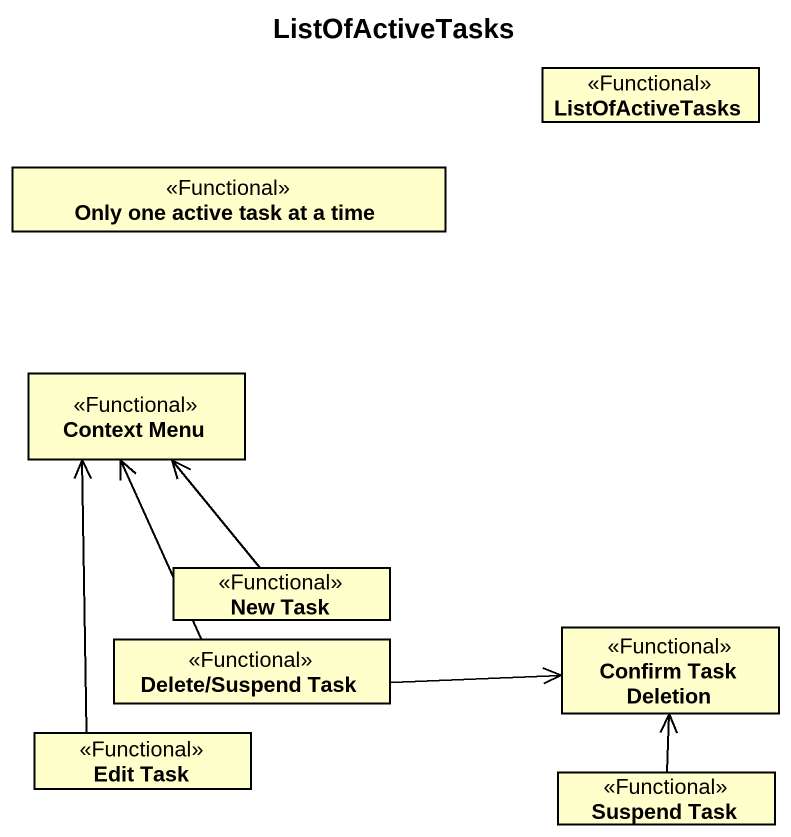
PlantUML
@startuml
title ListOfActiveTasks
hide circle
hide empty members
class ListOfActiveTasks <<Functional>>
class "Only one active task at a time" as Only_one_active_task_at_a <<Functional>>
class "Context Menu" as Context_Menu <<Functional>>
class "New Task" as New_Task <<Functional>>
class "Delete/Suspend Task" as Delete_Suspend_Task <<Functional>>
class "Confirm Task Deletion" as Confirm_Task_Deletion <<Functional>>
class "Edit Task" as Edit_Task <<Functional>>
class "Suspend Task" as Suspend_Task <<Functional>>
New_Task -up-> Context_Menu
Delete_Suspend_Task -up-> Context_Menu
Delete_Suspend_Task -right-> Confirm_Task_Deletion
Edit_Task -up-> Context_Menu
Suspend_Task -up-> Confirm_Task_Deletion
@enduml
